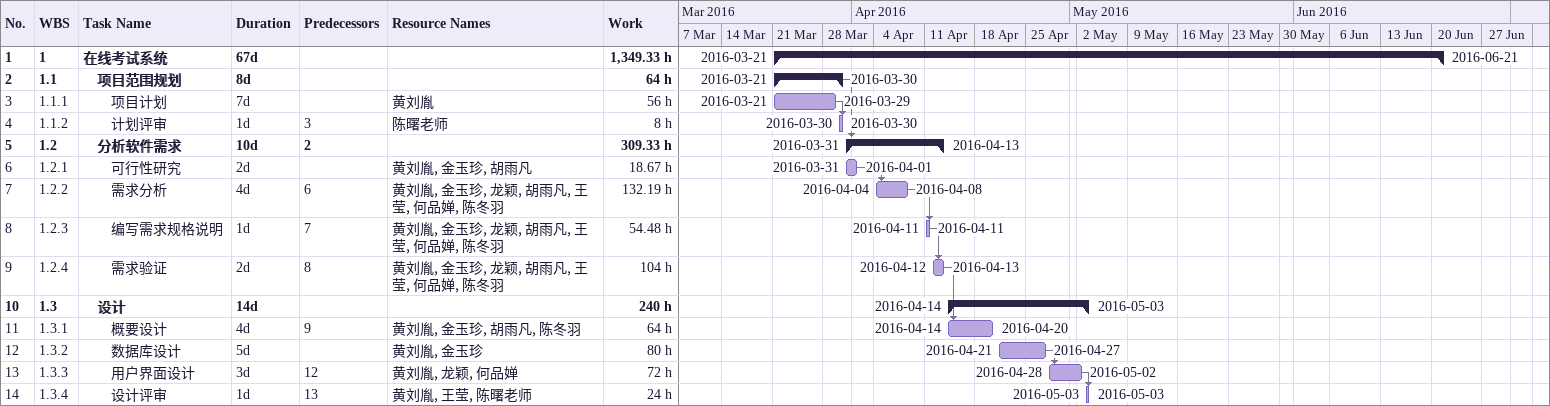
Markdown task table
| ID | WBS | Task | Duration | Start | Finish | Predecessors | Resources | Work (h) |
|---|---|---|---|---|---|---|---|---|
| 1 | 1 | **在线考试系统** | 67d | 2016-03-21 | 2016-06-21 |  |  | 1349.33 |
| 2 | 1.1 | **项目范围规划** | 8d | 2016-03-21 | 2016-03-30 |  |  | 64 |
| 3 | 1.1.1 | 项目计划 | 7d | 2016-03-21 | 2016-03-29 |  | 黄刘胤 | 56 |
| 4 | 1.1.2 | 计划评审 | 1d | 2016-03-30 | 2016-03-30 | 3 | 陈曙老师 | 8 |
| 5 | 1.2 | **分析软件需求** | 10d | 2016-03-31 | 2016-04-13 | 2 |  | 309.33 |
| 6 | 1.2.1 | 可行性研究 | 2d | 2016-03-31 | 2016-04-01 |  | 黄刘胤, 金玉珍, 胡雨凡 | 18.67 |
| 7 | 1.2.2 | 需求分析 | 4d | 2016-04-04 | 2016-04-08 | 6 | 黄刘胤, 金玉珍, 龙颖, 胡雨凡, 王莹, 何品婵, 陈冬羽 | 132.19 |
| 8 | 1.2.3 | 编写需求规格说明 | 1d | 2016-04-11 | 2016-04-11 | 7 | 黄刘胤, 金玉珍, 龙颖, 胡雨凡, 王莹, 何品婵, 陈冬羽 | 54.48 |
| 9 | 1.2.4 | 需求验证 | 2d | 2016-04-12 | 2016-04-13 | 8 | 黄刘胤, 金玉珍, 龙颖, 胡雨凡, 王莹, 何品婵, 陈冬羽 | 104 |
| 10 | 1.3 | **设计** | 14d | 2016-04-14 | 2016-05-03 |  |  | 240 |
| 11 | 1.3.1 | 概要设计 | 4d | 2016-04-14 | 2016-04-20 | 9 | 黄刘胤, 金玉珍, 胡雨凡, 陈冬羽 | 64 |
| 12 | 1.3.2 | 数据库设计 | 5d | 2016-04-21 | 2016-04-27 |  | 黄刘胤, 金玉珍 | 80 |
| 13 | 1.3.3 | 用户界面设计 | 3d | 2016-04-28 | 2016-05-02 | 12 | 黄刘胤, 龙颖, 何品婵 | 72 |
| 14 | 1.3.4 | 设计评审 | 1d | 2016-05-03 | 2016-05-03 | 13 | 黄刘胤, 王莹, 陈曙老师 | 24 |
